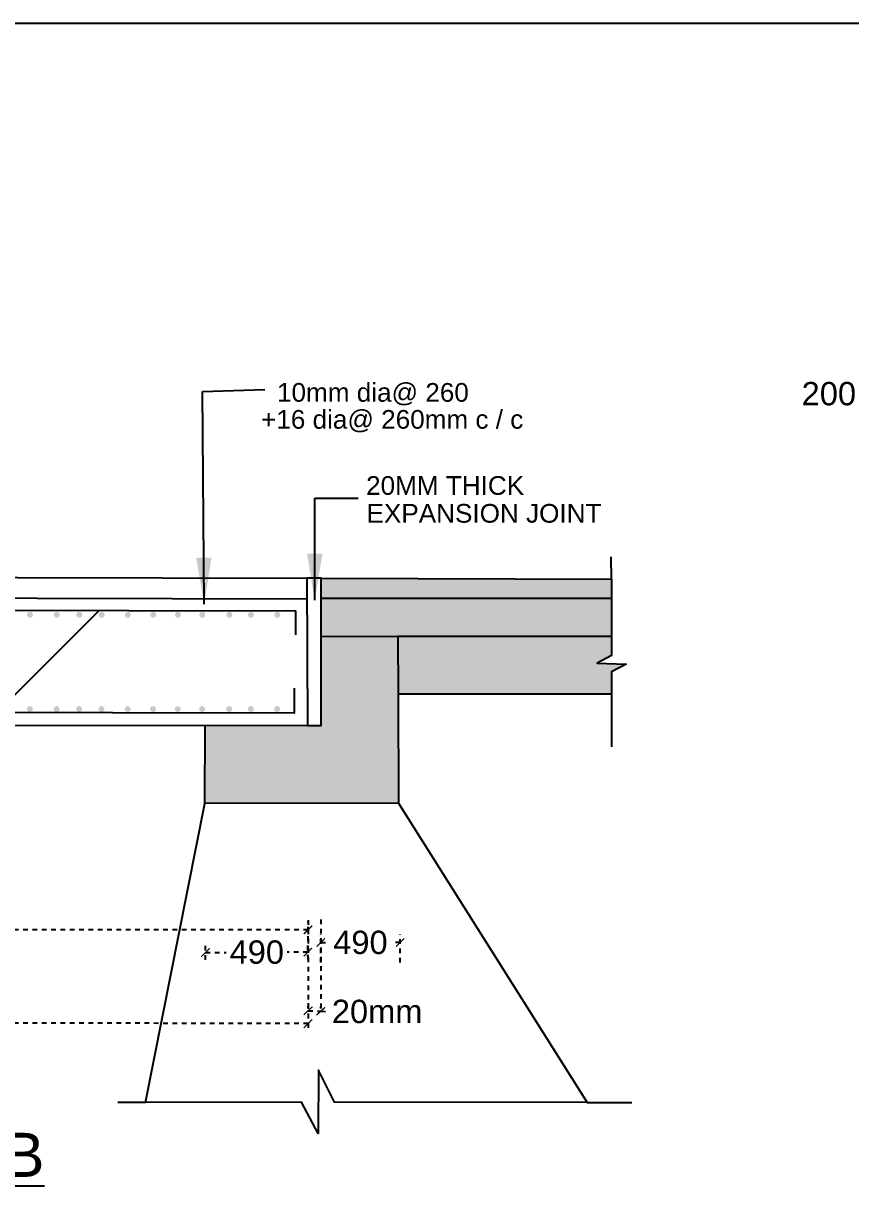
# Model space of a CAD drawing. Header units: inches. Extents: x 19217 to 19317, y 19185 to 19287.
# Drawn here: x 19264.66 to 19282.38, y 19262 to 19286.89 of the extents above; entities that cross this region are included whole.
import ezdxf

# ---------------------------------------------------------------- set-up
doc = ezdxf.new("R2010")
doc.units = ezdxf.units.IN
doc.header["$MEASUREMENT"] = 0
doc.linetypes.add('DASHDOT', pattern=[1, 0.5, -0.25, 0, -0.25])
for name, color, linetype in [('DIMENSION', 255, 'Continuous'), ('DRAWING', 7, 'Continuous'), ('HATCH', 7, 'Continuous'), ('TEXT', 255, 'Continuous')]:
    doc.layers.add(name, color=color, linetype=linetype)
doc.layers.get('0').off()
doc.styles.get("Standard").update_dxf_attribs({"font": 'arial.ttf'})
doc.styles.add('TIMES NEW ROMAN', font='times.ttf')
doc.dimstyles.new('dig', dxfattribs={"dimtxt": 0.1875, "dimasz": 0.18, "dimexe": 0.18, "dimexo": 0.0625, "dimgap": 0.09, "dimtad": 0, "dimtih": 1, "dimtoh": 1, "dimdec": 4, "dimzin": 0, "dimdsep": 46, "dimtxsty": 'Standard', "dimblk": 'ARCHTICK', "dimcen": 0.09, "dimadec": 0, "dimazin": 0, "dimtfac": 1, "dimtdec": 4, "dimtofl": 0, "dimtmove": 0, "dimatfit": 3, "dimldrblk": 'ARCHTICK', "dimfxl": 1, "dimtolj": 1, "dimtzin": 0, "dimarcsym": 0})
doc.dimstyles.new('ISO-25', dxfattribs={"dimtxt": 0.636364, "dimasz": 1, "dimexe": 1.25, "dimexo": 0.625, "dimtad": 0, "dimtih": 1, "dimtoh": 1, "dimlfac": 100, "dimtxsty": 'TIMES NEW ROMAN', "dimcen": 2.5, "dimadec": 0, "dimazin": 0, "dimtfac": 1, "dimtmove": 0, "dimatfit": 3, "dimfxl": 1, "dimarcsym": 0})

# ---------------------------------------------------------------- blocks, each defined once
blk = doc.blocks.new('_ArchTick')
at = {"color": 0, "linetype": 'ByBlock', "const_width": 0.15}
blk.add_lwpolyline([(-0.5, -0.5), (0.5, 0.5)], dxfattribs=at)
blk = doc.blocks.new('*D4')
at = {"layer": 'Defpoints', "color": 0, "linetype": 'DASHDOT', "ltscale": 0.02, "transparency": 16777216}
for p in [(19270.761, 19267.477), (19227.426, 19266.788), (19270.761, 19266.778)]:
    blk.add_point(p, dxfattribs=at)
at = {"layer": 'DIMENSION', "color": 0, "linetype": 'DASHDOT', "lineweight": -2, "ltscale": 0.02, "transparency": 16777216}
for p, q in [((19227.426, 19266.851), (19227.426, 19267.667)), ((19270.761, 19266.841), (19270.761, 19267.657)), ((19227.426, 19267.487), (19247.628, 19267.483)), ((19270.761, 19267.477), (19250.559, 19267.482))]:
    blk.add_line(p, q, dxfattribs=at)
at = {"layer": 'DIMENSION', "color": 0, "linetype": 'DASHDOT', "lineweight": -2, "ltscale": 0.02, "transparency": 16777216, "xscale": 0.18, "yscale": 0.18, "zscale": 0.18}
for p, rotation in [((19227.426, 19267.487), 179.9868483043304), ((19270.761, 19267.477), 359.9868483043304)]:
    blk.add_blockref('_ArchTick', p, dxfattribs=dict(at, rotation=rotation))
at = {"layer": 'DIMENSION', "color": 0, "linetype": 'DASHDOT', "ltscale": 0.02, "transparency": 16777216, "insert": (19249.094, 19267.482), "char_height": 0.5, "attachment_point": 5}
blk.add_mtext('\\A1;S = 4000', dxfattribs=at)
blk = doc.blocks.new('*D6')
at = {"layer": 'Defpoints', "color": 0, "linetype": 'DASHDOT', "ltscale": 0.02, "transparency": 16777216}
for p in [(19227.382, 19265.832), (19270.762, 19265.743), (19270.761, 19265.468)]:
    blk.add_point(p, dxfattribs=at)
at = {"layer": 'DIMENSION', "color": 0, "linetype": 'DASHDOT', "lineweight": -2, "ltscale": 0.02, "transparency": 16777216}
for p, q in [((19227.382, 19265.77), (19227.381, 19265.376)), ((19270.762, 19265.681), (19270.761, 19265.288)), ((19227.381, 19265.556), (19248.225, 19265.514)), ((19270.761, 19265.468), (19249.917, 19265.51))]:
    blk.add_line(p, q, dxfattribs=at)
at = {"layer": 'DIMENSION', "color": 0, "linetype": 'DASHDOT', "lineweight": -2, "ltscale": 0.02, "transparency": 16777216, "xscale": 0.18, "yscale": 0.18, "zscale": 0.18}
for p, rotation in [((19227.381, 19265.556), 179.8829323874624), ((19270.761, 19265.468), 359.8829323874625)]:
    blk.add_blockref('_ArchTick', p, dxfattribs=dict(at, rotation=rotation))
at = {"layer": 'DIMENSION', "color": 0, "linetype": 'DASHDOT', "ltscale": 0.02, "transparency": 16777216, "insert": (19249.071, 19265.512), "char_height": 0.5, "attachment_point": 5}
blk.add_mtext('\\A1;4980', dxfattribs=at)
blk = doc.blocks.new('*D7')
at = {"layer": 'Defpoints', "color": 0, "linetype": 'DASHDOT', "ltscale": 0.02, "transparency": 16777216}
for p in [(19270.762, 19265.743), (19271.033, 19265.733), (19271.033, 19265.733)]:
    blk.add_point(p, dxfattribs=at)
at = {"layer": 'DIMENSION', "color": 0, "linetype": 'DASHDOT', "lineweight": -2, "ltscale": 0.02, "transparency": 16777216}
for p, q in [((19270.764, 19265.806), (19270.769, 19265.923)), ((19271.036, 19265.795), (19271.04, 19265.913)), ((19270.762, 19265.743), (19271.033, 19265.733)), ((19271.033, 19265.733), (19271.213, 19265.726))]:
    blk.add_line(p, q, dxfattribs=at)
at = {"layer": 'DIMENSION', "color": 0, "linetype": 'DASHDOT', "lineweight": -2, "ltscale": 0.02, "transparency": 16777216, "xscale": 0.18, "yscale": 0.18, "zscale": 0.18}
for p, rotation in [((19270.762, 19265.743), 177.808734231943), ((19271.033, 19265.733), 357.8087342319429)]:
    blk.add_blockref('_ArchTick', p, dxfattribs=dict(at, rotation=rotation))
at = {"layer": 'DIMENSION', "color": 0, "linetype": 'DASHDOT', "ltscale": 0.02, "transparency": 16777216, "insert": (19272.241, 19265.726), "char_height": 0.5, "attachment_point": 5}
blk.add_mtext('\\A1;20mm', dxfattribs=at)
blk = doc.blocks.new('*D8')
at = {"layer": 'Defpoints', "color": 0, "linetype": 'DASHDOT', "ltscale": 0.02, "transparency": 16777216}
for p in [(19272.732, 19267.205), (19271.033, 19266.717), (19272.732, 19266.717)]:
    blk.add_point(p, dxfattribs=at)
at = {"layer": 'DIMENSION', "color": 0, "linetype": 'DASHDOT', "lineweight": -2, "ltscale": 0.02, "transparency": 16777216}
for p, q in [((19271.033, 19266.779), (19271.033, 19267.385)), ((19272.732, 19266.779), (19272.732, 19267.385)), ((19271.033, 19267.205), (19271.231, 19267.205)), ((19272.732, 19267.205), (19272.534, 19267.205))]:
    blk.add_line(p, q, dxfattribs=at)
at = {"layer": 'DIMENSION', "color": 0, "linetype": 'DASHDOT', "lineweight": -2, "ltscale": 0.02, "transparency": 16777216, "xscale": 0.18, "yscale": 0.18, "zscale": 0.18, "rotation": 180}
blk.add_blockref('_ArchTick', (19271.033, 19267.205), dxfattribs=at)
at = {"layer": 'DIMENSION', "color": 0, "linetype": 'DASHDOT', "lineweight": -2, "ltscale": 0.02, "transparency": 16777216, "xscale": 0.18, "yscale": 0.18, "zscale": 0.18}
blk.add_blockref('_ArchTick', (19272.732, 19267.205), dxfattribs=at)
at = {"layer": 'DIMENSION', "color": 0, "linetype": 'DASHDOT', "ltscale": 0.02, "transparency": 16777216, "insert": (19271.883, 19267.205), "char_height": 0.5, "attachment_point": 5}
blk.add_mtext('\\A1;490', dxfattribs=at)
blk = doc.blocks.new('*D9')
at = {"layer": 'Defpoints', "color": 0, "linetype": 'DASHDOT', "ltscale": 0.02, "transparency": 16777216}
for p in [(19268.567, 19266.992), (19268.568, 19266.77), (19270.761, 19266.778)]:
    blk.add_point(p, dxfattribs=at)
at = {"layer": 'DIMENSION', "color": 0, "linetype": 'DASHDOT', "lineweight": -2, "ltscale": 0.02, "transparency": 16777216}
for p, q in [((19268.568, 19266.832), (19268.566, 19267.172)), ((19270.761, 19266.841), (19270.759, 19267.181)), ((19268.567, 19266.992), (19269.012, 19266.994)), ((19270.76, 19267.001), (19270.315, 19266.999))]:
    blk.add_line(p, q, dxfattribs=at)
at = {"layer": 'DIMENSION', "color": 0, "linetype": 'DASHDOT', "lineweight": -2, "ltscale": 0.02, "transparency": 16777216, "xscale": 0.18, "yscale": 0.18, "zscale": 0.18}
for p, rotation in [((19268.567, 19266.992), 180.2181961525876), ((19270.76, 19267.001), 0.2181961525876019)]:
    blk.add_blockref('_ArchTick', p, dxfattribs=dict(at, rotation=rotation))
at = {"layer": 'DIMENSION', "color": 0, "linetype": 'DASHDOT', "ltscale": 0.02, "transparency": 16777216, "insert": (19269.664, 19266.997), "char_height": 0.5, "attachment_point": 5}
blk.add_mtext('\\A1;490', dxfattribs=at)
blk = doc.blocks.new('*D13')
at = {"layer": 'Defpoints', "color": 0, "linetype": 'DASHDOT', "ltscale": 0.02, "transparency": 16777216}
for p in [(19282.738, 19278.963), (19282.738, 19278.954), (19283.885, 19278.941)]:
    blk.add_point(p, dxfattribs=at)
at = {"layer": 'DIMENSION', "color": 0, "linetype": 'DASHDOT', "lineweight": -2, "ltscale": 0.02, "transparency": 16777216}
for p, q in [((19282.738, 19278.954), (19282.558, 19278.957)), ((19282.737, 19278.901), (19282.735, 19278.774)), ((19283.885, 19278.931), (19282.738, 19278.954)), ((19283.884, 19278.878), (19283.882, 19278.751))]:
    blk.add_line(p, q, dxfattribs=at)
at = {"layer": 'DIMENSION', "color": 0, "linetype": 'DASHDOT', "lineweight": -2, "ltscale": 0.02, "transparency": 16777216, "xscale": 0.18, "yscale": 0.18, "zscale": 0.18}
for p, rotation in [((19282.738, 19278.954), 178.8756190546287), ((19283.885, 19278.931), 358.8756190546287)]:
    blk.add_blockref('_ArchTick', p, dxfattribs=dict(at, rotation=rotation))
at = {"layer": 'DIMENSION', "color": 0, "linetype": 'DASHDOT', "ltscale": 0.02, "transparency": 16777216, "insert": (19281.912, 19278.957), "char_height": 0.5, "attachment_point": 5}
blk.add_mtext('\\A1;200', dxfattribs=at)

msp = doc.modelspace()

# ---------------------------------------------------------------- hatches: boundary and pattern name
at = {"layer": 'HATCH'}
h = msp.add_hatch(dxfattribs=at)
h.set_pattern_fill('AR-CONC', color=256, scale=0.05)
h.set_pattern_definition([(50, (0, 0), (0.3586300913, -0.0313760675), [0.0375, -0.4125]), (355, (0, 0), (-0.069375667, 0.376096067), [0.03, -0.33]), (100.4514, (0.0299, -0.0026), (0.289254691, 0.344719771), [0.031870095, -0.350571056]), (46.1842, (0, 0.1), (0.533620524, -0.082759507), [0.05625, -0.61875]), (96.6356, (0.04447, 0.0931), (0.467331353, 0.487058935), [0.047805144, -0.5258565]), (351.1842, (0, 0.1), (0.467330973, 0.4870593), [0.045, -0.495]), (21, (0.05, 0.075), (0.298453526, -0.2013094453), [0.0375, -0.4125]), (326, (0.05, 0.075), (0.121657666, 0.3625750225), [0.03, -0.33]), (71.4514, (0.07487, 0.05822), (0.4201113143, 0.1612652484), [0.031870095, -0.350571056]), (37.5, (0, 0), (0.00607992766, 0.1664469269), [0, -0.326, 0, -0.335, 0, -0.33125]), (7.5, (0, 0), (0.1315347687, 0.1972058559), [0, -0.191, 0, -0.3185, 0, -0.12625]), (327.5, (-0.1115, 0), (0.2669112181, -0.0112774359), [0, -0.125, 0, -0.39, 0, -0.5175]), (317.5, (-0.1615, 0), (0.2915930847, 0.0500524912), [0, -0.1625, 0, -0.259, 0, -0.3675])])
h.paths.add_polyline_path([(19272.68831, 19272.52782), (19272.68488, 19273.76507), (19271.04195, 19273.76187), (19271.04195, 19271.85025), (19270.75182, 19271.85025), (19268.55638, 19271.85251), (19268.55467, 19270.18606), (19272.69579, 19270.18644)])
h.paths.add_polyline_path([(19277.25479, 19272.53277), (19277.2591, 19272.99982), (19277.5759, 19273.16755), (19276.95305, 19273.18581), (19277.2554, 19273.34888), (19277.25544, 19273.76457), (19272.68488, 19273.76507), (19272.68831, 19272.52782)])
h.paths.add_polyline_path([(19277.25544, 19273.76457), (19277.25553, 19274.57938), (19271.04195, 19274.58006), (19271.04195, 19273.76187), (19272.68488, 19273.76507)])
h.paths.add_polyline_path([(19271.04195, 19275.00832), (19271.04195, 19274.58006), (19277.25553, 19274.57938), (19277.25558, 19274.98709)])
h = msp.add_hatch(color=256, dxfattribs=at)
h.paths.add_polyline_path([(19263.18912, 19274.25142), (19263.18912, 19274.19704, 0.80020228), (19263.3101, 19274.22423, 0.80020228)])
h.paths.add_polyline_path([(19263.7932, 19274.22423, 1), (19263.66611, 19274.22423, 1)])
h.paths.add_polyline_path([(19264.34751, 19274.22423, 1), (19264.22041, 19274.22423, 1)])
h.paths.add_polyline_path([(19264.74421, 19274.22423, 1), (19264.8713, 19274.22423, 1)])
h.paths.add_polyline_path([(19265.44595, 19274.22423, 1), (19265.31886, 19274.22423, 1)])
h.paths.add_polyline_path([(19265.80196, 19274.22423, 1), (19265.92905, 19274.22423, 1)])
h.paths.add_polyline_path([(19266.27999, 19274.22423, 1), (19266.40708, 19274.22423, 1)])
h.paths.add_polyline_path([(19266.83937, 19274.22423, 1), (19266.96647, 19274.22423, 1)])
h.paths.add_polyline_path([(19267.5106, 19274.22423, 1), (19267.38351, 19274.22423, 1)])
h.paths.add_polyline_path([(19267.91239, 19274.22423, 1), (19268.03948, 19274.22423, 1)])
h.paths.add_polyline_path([(19268.44902, 19274.26564, 0.17935194), (19268.43367, 19274.22423, 0.66778381), (19268.54211, 19274.17924)])
h.paths.add_polyline_path([(19268.44902, 19274.26564), (19268.54211, 19274.17924, 0.1991962), (19268.56077, 19274.22423, 0.69584662)])
h.paths.add_polyline_path([(19269.01341, 19274.22423, 1), (19269.1405, 19274.22423, 1)])
h.paths.add_polyline_path([(19269.47618, 19274.22423, 1), (19269.60327, 19274.22423, 1)])
h.paths.add_polyline_path([(19270.04065, 19274.22423, 1), (19270.16775, 19274.22423, 1)])
h = msp.add_hatch(color=256, dxfattribs=at)
h.paths.add_polyline_path([(19263.18551, 19272.23328), (19263.18551, 19272.1789, 0.80020228), (19263.3065, 19272.20609, 0.80020228)])
h.paths.add_polyline_path([(19263.7896, 19272.20609, 1), (19263.66251, 19272.20609, 1)])
h.paths.add_polyline_path([(19264.3439, 19272.20609, 1), (19264.21681, 19272.20609, 1)])
h.paths.add_polyline_path([(19264.7406, 19272.20609, 1), (19264.8677, 19272.20609, 1)])
h.paths.add_polyline_path([(19265.44235, 19272.20609, 1), (19265.31525, 19272.20609, 1)])
h.paths.add_polyline_path([(19265.79835, 19272.20609, 1), (19265.92545, 19272.20609, 1)])
h.paths.add_polyline_path([(19266.27638, 19272.20609, 1), (19266.40347, 19272.20609, 1)])
h.paths.add_polyline_path([(19266.83577, 19272.20609, 1), (19266.96286, 19272.20609, 1)])
h.paths.add_polyline_path([(19267.50699, 19272.20609, 1), (19267.3799, 19272.20609, 1)])
h.paths.add_polyline_path([(19267.90878, 19272.20609, 1), (19268.03587, 19272.20609, 1)])
h.paths.add_polyline_path([(19268.44542, 19272.24751, 0.17935194), (19268.43007, 19272.20609, 0.66778381), (19268.5385, 19272.16111)])
h.paths.add_polyline_path([(19268.44542, 19272.24751), (19268.5385, 19272.16111, 0.1991962), (19268.55716, 19272.20609, 0.69584662)])
h.paths.add_polyline_path([(19269.0098, 19272.20609, 1), (19269.1369, 19272.20609, 1)])
h.paths.add_polyline_path([(19269.47257, 19272.20609, 1), (19269.59967, 19272.20609, 1)])
h.paths.add_polyline_path([(19270.03705, 19272.20609, 1), (19270.16414, 19272.20609, 1)])

# ---------------------------------------------------------------- linework, layer by layer
at = {"layer": 'DIMENSION', "linetype": 'DASHDOT', "ltscale": 0.02}
for points in [[(19270.76179, 19267.68271), (19270.76179, 19265.50071)], [(19271.03315, 19267.70013), (19271.03315, 19265.73299)]]:
    msp.add_lwpolyline(points, dxfattribs=at)
at = {"layer": 'DRAWING'}
for points in [[(19217.22915, 19286.89317), (19316.52986, 19286.89317)], [(19277.25558, 19274.98709), (19277.25071, 19275.46259)], [(19227.39325, 19275.10796), (19270.73705, 19275.00832)], [(19229.59192, 19271.89261), (19270.75182, 19271.85025), (19271.04195, 19271.85025), (19271.04195, 19275.00832), (19270.73705, 19275.00832), (19270.75182, 19271.85025)], [(19271.04195, 19275.00832), (19277.25558, 19274.98709), (19277.2554, 19273.34888), (19276.95305, 19273.18581), (19277.5759, 19273.16755), (19277.2591, 19272.99982), (19277.25494, 19272.54877), (19277.25619, 19271.39339)], [(19227.39325, 19274.67478), (19270.73913, 19274.5638)], [(19227.66678, 19273.84489), (19227.66678, 19274.39805), (19270.49181, 19274.31134), (19270.49076, 19273.79451)], [(19271.04195, 19274.58006), (19277.25553, 19274.57938)], [(19264.09507, 19272.12813), (19266.29899, 19274.31983)], [(19272.68488, 19273.76507), (19272.68831, 19272.52782), (19272.69579, 19270.18644), (19268.55467, 19270.18606), (19268.55638, 19271.85251)], [(19271.04195, 19273.76187), (19272.68488, 19273.76507), (19277.25544, 19273.76457)], [(19270.46578, 19272.65481), (19270.46578, 19272.11584), (19227.66526, 19272.19841), (19227.66402, 19272.79071)], [(19272.68831, 19272.52782), (19277.25495, 19272.53277)], [(19272.69579, 19270.18644), (19276.73989, 19263.78014), (19271.32891, 19263.78361), (19270.98452, 19264.46988), (19270.97588, 19263.11313), (19270.62401, 19263.78344), (19267.27892, 19263.78093), (19266.68647, 19263.77997)], [(19267.27892, 19263.78093), (19268.55467, 19270.18606)], [(19276.73989, 19263.78014), (19277.6941, 19263.78096)]]:
    msp.add_lwpolyline(points, dxfattribs=at)

# ---------------------------------------------------------------- texts
at = {"layer": 'TEXT'}
msp.add_text('%%ULONGITUDINAL SECTION OF DECK SLAB', height=0.945, dxfattribs=at).set_placement((19239.15493, 19262.18508))
at = {"layer": 'TEXT', "char_height": 0.4, "attachment_point": 1}
for s, insert, width in [('10mm dia@ 260', (19270.09647, 19279.18745), 6.0490984), ('+16 dia@ 260mm c / c', (19269.75582, 19278.60978), 5.9902036), ('20MM THICK', (19272.00412, 19277.19326), 4.0025198), ('EXPANSION JOINT', (19272.01382, 19276.59712), 6.7376809)]:
    msp.add_mtext(s, dxfattribs=dict(at, insert=insert, width=width))

# ---------------------------------------------------------------- dimensions: what is measured, and where the dimension line sits
at = {"layer": 'DIMENSION', "linetype": 'DASHDOT', "ltscale": 0.02}
for p1, p2, distance, text, picture, middle in [((19283.88535, 19278.94064), (19282.73836, 19278.96315), 0.0093, '200', '*D13', (19281.91245, 19278.95739)), ((19227.42576, 19266.78829), (19270.76097, 19266.77834), 0.69905, 'S = 4000', '*D4', (19249.09353, 19267.48237)), ((19271.03315, 19266.71656), (19272.73204, 19266.71656), 0.48887, '490', '*D8', (19271.88259, 19267.20543)), ((19270.76097, 19266.77834), (19268.56785, 19266.76999), -0.22237, '490', '*D9', (19269.66357, 19266.99653)), ((19270.76179, 19265.74337), (19271.03315, 19265.73299), 0, '20mm', '*D7', (19272.24077, 19265.72611)), ((19227.3817, 19265.83201), (19270.76179, 19265.74337), -0.27571, '4980', '*D6', (19249.07118, 19265.51198))]:
    dim = msp.add_aligned_dim(p1=p1, p2=p2, distance=distance, text=text, dimstyle='dig', override={"dimtxt": 0.5}, dxfattribs=at)
    dim.commit()
    dim.dimension.update_dxf_attribs({"geometry": picture, "text_midpoint": middle})

# ---------------------------------------------------------------- leaders
at = {"layer": 'TEXT', "ltscale": 0.02}
for points in [[(19268.53841, 19274.44963), (19268.50397, 19279.00954), (19269.83762, 19279.04654)], [(19270.90492, 19274.53388), (19270.90492, 19276.72039), (19271.83158, 19276.72039)]]:
    msp.add_leader(points, dimstyle='ISO-25', override={"dimgap": 0.625, "dimtad": 0}, dxfattribs=at)

doc.saveas('drawing.dxf')
